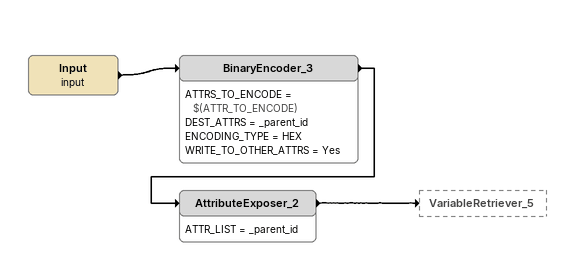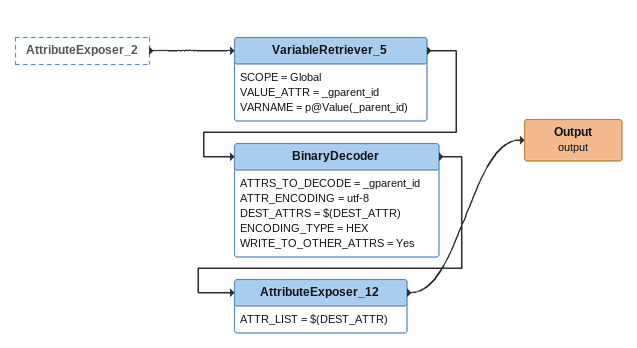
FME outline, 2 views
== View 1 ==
Input (input)
    -> BinaryEncoder_3
BinaryEncoder_3
    ATTRS_TO_ENCODE = $(ATTR_TO_ENCODE)
    DEST_ATTRS = _parent_id
    ENCODING_TYPE = HEX
    WRITE_TO_OTHER_ATTRS = Yes
    -> AttributeExposer_2
AttributeExposer_2
    ATTR_LIST = _parent_id
    -> VariableRetriever_5

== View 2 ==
AttributeExposer_2 [outside]
    -> VariableRetriever_5
VariableRetriever_5
    SCOPE = Global
    VALUE_ATTR = _gparent_id
    VARNAME = p@Value(_parent_id)
    -> BinaryDecoder
BinaryDecoder
    ATTRS_TO_DECODE = _gparent_id
    ATTR_ENCODING = utf-8
    DEST_ATTRS = $(DEST_ATTR)
    ENCODING_TYPE = HEX
    WRITE_TO_OTHER_ATTRS = Yes
    -> AttributeExposer_12
AttributeExposer_12
    ATTR_LIST = $(DEST_ATTR)
    -> Output (output)
Output (output)
